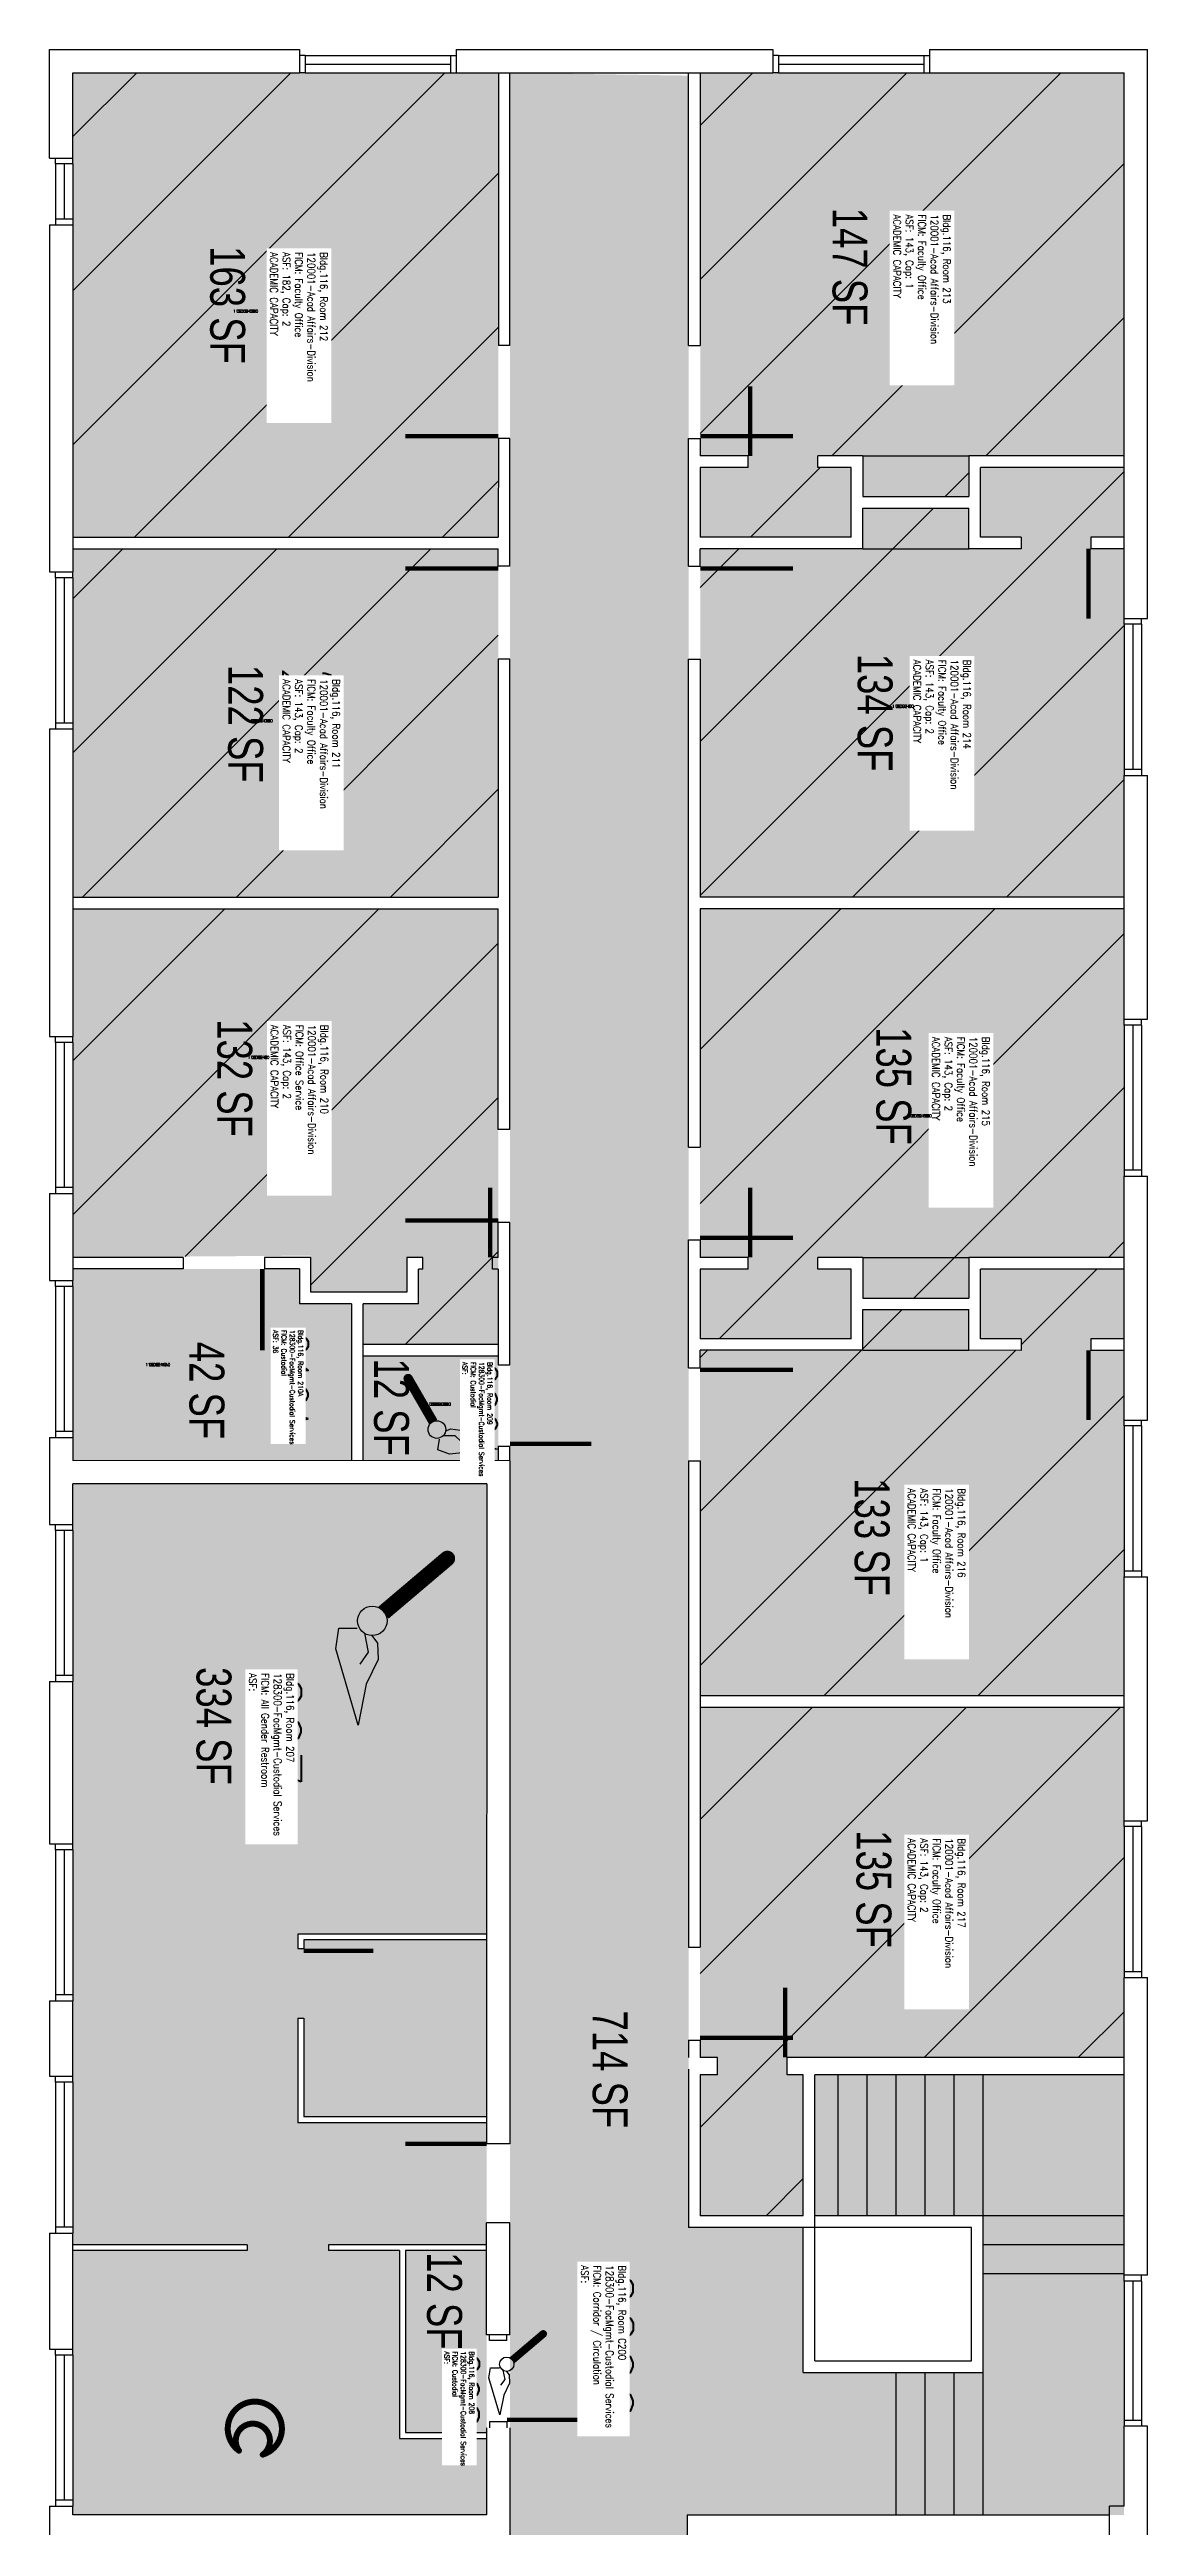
# Model space of a CAD drawing. Header units: inches. Extents: x 0 to 378, y 0 to 1417.
# Drawn here: x 0 to 378, y 564 to 1417 of the extents above; entities that cross this region are included whole.
import ezdxf
from ezdxf.enums import TextEntityAlignment as Align

# ---------------------------------------------------------------- set-up
doc = ezdxf.new("R2010")
doc.units = ezdxf.units.IN
doc.header["$LTSCALE"] = 50
doc.header["$MEASUREMENT"] = 0
doc.layers.get('0').update_dxf_attribs({"linetype": 'CONTINUOUS'})
for name, color, linetype in [('A-DOOR', 2, 'CONTINUOUS'), ('A-FLOR', 3, 'CONTINUOUS'), ('A-GLAZ', 1, 'CONTINUOUS'), ('A-GLAZ-SILL', 2, 'CONTINUOUS'), ('A-IDEN-ICON', 4, 'CONTINUOUS'), ('A-IDEN-RNUM', 7, 'CONTINUOUS'), ('A-IDEN-SNUM', 4, 'CONTINUOUS'), ('A-IDEN-VNUM', 4, 'CONTINUOUS'), ('A-WALL', 5, 'CONTINUOUS'), ('AREA-TEXT', 3, 'CONTINUOUS'), ('Rooms-Capacity', 4, 'CONTINUOUS'), ('Rooms-Category-Color', 7, 'CONTINUOUS'), ('Rooms-College-Color', 7, 'CONTINUOUS'), ('Rooms-Department-Color', 7, 'CONTINUOUS'), ('Rooms-Division-Color', 7, 'CONTINUOUS'), ('Rooms-Information', 7, 'CONTINUOUS')]:
    doc.layers.add(name, color=color, linetype=linetype)
doc.styles.add('AREA', font='arial.ttf', dxfattribs={"width": 0.75, "height": 24})
doc.styles.add('ROOMSNUMBER', font='txt.shx', dxfattribs={"height": 0.08333})
doc.styles.add('ROOMVNUMBER', font='simplex.shx', dxfattribs={"width": 0.85})

# ---------------------------------------------------------------- blocks, each defined once
blk = doc.blocks.new('Cpcust')
at = {"color": 0, "linetype": 'ByBlock'}
for p, q in [((0.0171, -0.0639), (0.02, -0.0466)), ((0.0262, -0.0408), (0.0446, -0.0406)), ((0.0297, -0.0341), (0.0376, -0.0302)), ((0.0376, -0.0302), (0.0533, -0.0324)), ((0.0446, -0.0406), (0.0543, -0.0505)), ((0.0533, -0.0324), (0.0745, -0.0479)), ((0.0358, -0.0705), (0.0171, -0.0639)), ((0.1117, -0.0625), (0.0358, -0.0705)), ((0.0745, -0.0479), (0.1117, -0.0625))]:
    blk.add_line(p, q, dxfattribs=at)
at = {"color": 0, "linetype": 'ByBlock', "const_width": 0.0075}
blk.add_lwpolyline([(-0.0332, 0.0481, 1), (-0.0268, 0.0519, 1)], format="xyb", close=True, dxfattribs=at)
at = {"color": 0, "linetype": 'ByBlock', "const_width": 0.015}
blk.add_lwpolyline([(-0.03, 0.05), (0.01, -0.0193)], dxfattribs=at)
at = {"color": 0, "linetype": 'ByBlock'}
blk.add_circle((0.0158, -0.0313), 0.0141, dxfattribs=at)
blk = doc.blocks.new('Cpbath')
at = {"color": 0, "linetype": 'ByBlock', "const_width": 0.0127}
for points in [[(0.0571, 0.0168, 0.861492), (-0.0551, 0, 1)], [(-0.0551, 0, 0.726902), (0.0487, -0.0337, 1)], [(0.0571, 0.0168, 0.729002), (-0.0084, -0.0042, 1)], [(-0.0084, -0.0042, 0.609468), (0.0487, -0.0337, 1)]]:
    blk.add_lwpolyline(points, format="xyb", dxfattribs=at)
at = {"color": 0, "linetype": 'ByBlock', "const_width": 0.00637}
for points in [[(0.0544, 0.0152, 1), (0.0599, 0.0184, 1)], [(0.0459, -0.0353, 1), (0.0515, -0.0321, 1)]]:
    blk.add_lwpolyline(points, format="xyb", close=True, dxfattribs=at)

msp = doc.modelspace()

# ---------------------------------------------------------------- hatches: boundary and pattern name
at = {"layer": 'Rooms-Capacity'}
h = msp.add_hatch(dxfattribs=at)
h.set_pattern_fill('ANSI31', color=256, scale=300, style=0)
h.paths.add_polyline_path([(154.59, 1408.91), (8.09, 1408.91), (8.08, 1249.04), (154.58, 1249.03)])
h = msp.add_hatch(dxfattribs=at)
h.set_pattern_fill('ANSI31', color=256, scale=300, style=0)
h.paths.add_polyline_path([(370.09, 1408.91), (370.09, 1277.02), (316.59, 1277.03), (316.59, 1263.03), (280.09, 1263.03), (280.09, 1277.03), (264.59, 1277.03), (264.59, 1273.03), (276.09, 1273.03), (276.08, 1249.03), (224.08, 1249.03), (224.09, 1273.03), (240.59, 1273.03), (240.59, 1277.03), (224.09, 1277.03), (224.09, 1408.91)])
h = msp.add_hatch(dxfattribs=at)
h.set_pattern_fill('ANSI31', color=256, scale=300, style=0)
h.paths.add_polyline_path([(334.58, 1245.02), (334.58, 1249.02), (320.58, 1249.03), (320.59, 1273.03), (370.09, 1273.02), (370.08, 1249.02), (358.58, 1249.02), (358.58, 1245.02), (370.08, 1245.02), (370.08, 1125.02), (224.08, 1125.03), (224.08, 1245.03), (280.08, 1245.03), (280.09, 1259.03), (316.59, 1259.03), (316.58, 1245.03)])
h = msp.add_hatch(dxfattribs=at)
h.set_pattern_fill('ANSI31', color=256, scale=300, style=0)
h.paths.add_polyline_path([(154.58, 1245.03), (8.08, 1245.04), (8.08, 1125.04), (154.58, 1125.03)])
h = msp.add_hatch(dxfattribs=at)
h.set_pattern_fill('ANSI31', color=256, scale=300, style=0)
h.paths.add_polyline_path([(8.08, 1121.04), (154.58, 1121.03), (154.57, 971.03), (108.07, 971.03), (108.07, 985.03), (127.07, 985.03), (127.07, 997.03), (128.57, 997.03), (128.57, 1001.03), (123.07, 1001.03), (123.07, 989.03), (90.07, 989.04), (90.07, 1001.64), (8.07, 1001.04)])
h = msp.add_hatch(dxfattribs=at)
h.set_pattern_fill('ANSI31', color=256, scale=300, style=0)
h.paths.add_polyline_path([(224.08, 1121.03), (370.08, 1121.02), (370.07, 1001.02), (316.57, 1001.03), (316.57, 987.03), (280.07, 987.03), (280.07, 1001.03), (264.57, 1001.03), (264.57, 997.03), (276.07, 997.03), (276.07, 973.03), (224.07, 973.03), (224.07, 997.03), (240.57, 997.03), (240.57, 1001.03), (224.07, 1001.03)])
h = msp.add_hatch(dxfattribs=at)
h.set_pattern_fill('ANSI31', color=256, scale=300, style=0)
h.paths.add_polyline_path([(224.07, 969.03), (280.07, 969.03), (280.07, 983.03), (316.57, 983.03), (316.57, 969.03), (334.57, 969.02), (334.57, 973.02), (320.57, 973.03), (320.57, 997.03), (370.07, 997.02), (370.07, 973.02), (358.57, 973.02), (358.57, 969.02), (370.07, 969.02), (370.07, 850.02), (224.07, 850.03)])
h = msp.add_hatch(dxfattribs=at)
h.set_pattern_fill('ANSI31', color=256, scale=300, style=0)
h.paths.add_polyline_path([(224.07, 846.03), (370.07, 846.02), (370.06, 725.52), (254.06, 725.53), (254.06, 719.53), (259.56, 719.53), (259.56, 671.03), (224.06, 671.03), (224.06, 719.53), (230.06, 719.53), (230.06, 725.53), (224.06, 725.53)])
at = {"layer": 'Rooms-Category-Color', "true_color": 0xfa9ba3}
for points in [[(154.59, 1408.91), (8.09, 1408.91), (8.08, 1249.04), (154.58, 1249.03)], [(370.09, 1408.91), (370.09, 1277.02), (316.59, 1277.03), (316.59, 1263.03), (280.09, 1263.03), (280.09, 1277.03), (264.59, 1277.03), (264.59, 1273.03), (276.09, 1273.03), (276.08, 1249.03), (224.08, 1249.03), (224.09, 1273.03), (240.59, 1273.03), (240.59, 1277.03), (224.09, 1277.03), (224.09, 1408.91)], [(334.58, 1245.02), (334.58, 1249.02), (320.58, 1249.03), (320.59, 1273.03), (370.09, 1273.02), (370.08, 1249.02), (358.58, 1249.02), (358.58, 1245.02), (370.08, 1245.02), (370.08, 1125.02), (224.08, 1125.03), (224.08, 1245.03), (280.08, 1245.03), (280.09, 1259.03), (316.59, 1259.03), (316.58, 1245.03)], [(154.58, 1245.03), (8.08, 1245.04), (8.08, 1125.04), (154.58, 1125.03)], [(8.08, 1121.04), (154.58, 1121.03), (154.57, 971.03), (108.07, 971.03), (108.07, 985.03), (127.07, 985.03), (127.07, 997.03), (128.57, 997.03), (128.57, 1001.03), (123.07, 1001.03), (123.07, 989.03), (90.07, 989.04), (90.07, 1001.64), (8.07, 1001.04)], [(224.08, 1121.03), (370.08, 1121.02), (370.07, 1001.02), (316.57, 1001.03), (316.57, 987.03), (280.07, 987.03), (280.07, 1001.03), (264.57, 1001.03), (264.57, 997.03), (276.07, 997.03), (276.07, 973.03), (224.07, 973.03), (224.07, 997.03), (240.57, 997.03), (240.57, 1001.03), (224.07, 1001.03)], [(224.07, 969.03), (280.07, 969.03), (280.07, 983.03), (316.57, 983.03), (316.57, 969.03), (334.57, 969.02), (334.57, 973.02), (320.57, 973.03), (320.57, 997.03), (370.07, 997.02), (370.07, 973.02), (358.57, 973.02), (358.57, 969.02), (370.07, 969.02), (370.07, 850.02), (224.07, 850.03)], [(224.07, 846.03), (370.07, 846.02), (370.06, 725.52), (254.06, 725.53), (254.06, 719.53), (259.56, 719.53), (259.56, 671.03), (224.06, 671.03), (224.06, 719.53), (230.06, 719.53), (230.06, 725.53), (224.06, 725.53)]]:
    msp.add_hatch(color=241, dxfattribs=at).paths.add_polyline_path(points)
at = {"layer": 'Rooms-Category-Color', "true_color": 0xadadad}
for points in [[(220.08, 1123.03), (220.08, 1207.03), (220.09, 1407.97), (158.59, 1408.91), (158.53, 10.03), (219.53, 10.03), (219.53, 124.03), (219.55, 568.03), (370.05, 568.02), (370.06, 719.52), (263.56, 719.53), (263.56, 671.03), (321.56, 671.03), (321.56, 661.03), (321.56, 617.03), (259.56, 617.03), (259.56, 667.03), (220.06, 667.03), (220.08, 1039.03), (220.08, 1074.39)], [(104.07, 985.04), (86.07, 985.04), (86.07, 997.04), (74.07, 997.04), (46.07, 997.04), (8.07, 997.04), (8.07, 993.04), (8.07, 991.04), (8.07, 941.04), (8.07, 939.04), (8.07, 931.04), (104.07, 931.04)], [(154.57, 967.03), (108.07, 967.03), (108.07, 931.03), (154.57, 931.03)], [(150.57, 923.03), (8.07, 923.04), (8.06, 661.04), (68.06, 661.04), (68.06, 659.04), (8.06, 659.04), (8.05, 568.04), (150.55, 568.03), (150.56, 594.37), (120.56, 594.37), (120.56, 659.03), (96.06, 659.04), (96.06, 661.04), (150.56, 661.03), (150.56, 703.03), (85.56, 703.04), (85.56, 739.04), (87.56, 739.04), (87.56, 705.04), (150.56, 705.03), (150.56, 766.03), (87.56, 766.04), (87.56, 763.04), (85.56, 763.04), (85.56, 768.04), (150.56, 768.03)], [(150.56, 659.03), (122.56, 659.03), (122.56, 596.37), (150.56, 596.37)]]:
    msp.add_hatch(color=253, dxfattribs=at).paths.add_polyline_path(points)
at = {"layer": 'Rooms-College-Color', "true_color": 0xe3c5e1}
for points in [[(154.59, 1408.91), (8.09, 1408.91), (8.08, 1249.04), (154.58, 1249.03)], [(334.58, 1245.02), (334.58, 1249.02), (320.58, 1249.03), (320.59, 1273.03), (370.09, 1273.02), (370.08, 1249.02), (358.58, 1249.02), (358.58, 1245.02), (370.08, 1245.02), (370.08, 1125.02), (224.08, 1125.03), (224.08, 1245.03), (280.08, 1245.03), (280.09, 1259.03), (316.59, 1259.03), (316.58, 1245.03)], [(154.58, 1245.03), (8.08, 1245.04), (8.08, 1125.04), (154.58, 1125.03)], [(8.08, 1121.04), (154.58, 1121.03), (154.57, 971.03), (108.07, 971.03), (108.07, 985.03), (127.07, 985.03), (127.07, 997.03), (128.57, 997.03), (128.57, 1001.03), (123.07, 1001.03), (123.07, 989.03), (90.07, 989.04), (90.07, 1001.64), (8.07, 1001.04)], [(224.08, 1121.03), (370.08, 1121.02), (370.07, 1001.02), (316.57, 1001.03), (316.57, 987.03), (280.07, 987.03), (280.07, 1001.03), (264.57, 1001.03), (264.57, 997.03), (276.07, 997.03), (276.07, 973.03), (224.07, 973.03), (224.07, 997.03), (240.57, 997.03), (240.57, 1001.03), (224.07, 1001.03)], [(224.07, 969.03), (280.07, 969.03), (280.07, 983.03), (316.57, 983.03), (316.57, 969.03), (334.57, 969.02), (334.57, 973.02), (320.57, 973.03), (320.57, 997.03), (370.07, 997.02), (370.07, 973.02), (358.57, 973.02), (358.57, 969.02), (370.07, 969.02), (370.07, 850.02), (224.07, 850.03)]]:
    msp.add_hatch(color=254, dxfattribs=at).paths.add_polyline_path(points)
at = {"layer": 'Rooms-College-Color', "true_color": 0xadadad}
for points in [[(220.08, 1123.03), (220.08, 1207.03), (220.09, 1407.97), (158.59, 1408.91), (158.53, 10.03), (219.53, 10.03), (219.53, 124.03), (219.55, 568.03), (370.05, 568.02), (370.06, 719.52), (263.56, 719.53), (263.56, 671.03), (321.56, 671.03), (321.56, 661.03), (321.56, 617.03), (259.56, 617.03), (259.56, 667.03), (220.06, 667.03), (220.08, 1039.03), (220.08, 1074.39)], [(154.57, 967.03), (108.07, 967.03), (108.07, 931.03), (154.57, 931.03)], [(150.57, 923.03), (8.07, 923.04), (8.06, 661.04), (68.06, 661.04), (68.06, 659.04), (8.06, 659.04), (8.05, 568.04), (150.55, 568.03), (150.56, 594.37), (120.56, 594.37), (120.56, 659.03), (96.06, 659.04), (96.06, 661.04), (150.56, 661.03), (150.56, 703.03), (85.56, 703.04), (85.56, 739.04), (87.56, 739.04), (87.56, 705.04), (150.56, 705.03), (150.56, 766.03), (87.56, 766.04), (87.56, 763.04), (85.56, 763.04), (85.56, 768.04), (150.56, 768.03)], [(150.56, 659.03), (122.56, 659.03), (122.56, 596.37), (150.56, 596.37)]]:
    msp.add_hatch(color=253, dxfattribs=at).paths.add_polyline_path(points)
at = {"layer": 'Rooms-College-Color', "true_color": 0xffe090}
msp.add_hatch(color=41, dxfattribs=at).paths.add_polyline_path([(370.09, 1408.91), (370.09, 1277.02), (316.59, 1277.03), (316.59, 1263.03), (280.09, 1263.03), (280.09, 1277.03), (264.59, 1277.03), (264.59, 1273.03), (276.09, 1273.03), (276.08, 1249.03), (224.08, 1249.03), (224.09, 1273.03), (240.59, 1273.03), (240.59, 1277.03), (224.09, 1277.03), (224.09, 1408.91)])
at = {"layer": 'Rooms-College-Color', "true_color": 0x80bc67}
msp.add_hatch(color=83, dxfattribs=at).paths.add_polyline_path([(104.07, 985.04), (86.07, 985.04), (86.07, 997.04), (74.07, 997.04), (46.07, 997.04), (8.07, 997.04), (8.07, 993.04), (8.07, 991.04), (8.07, 941.04), (8.07, 939.04), (8.07, 931.04), (104.07, 931.04)])
at = {"layer": 'Rooms-College-Color', "true_color": 0xe3f498}
msp.add_hatch(color=61, dxfattribs=at).paths.add_polyline_path([(224.07, 846.03), (370.07, 846.02), (370.06, 725.52), (254.06, 725.53), (254.06, 719.53), (259.56, 719.53), (259.56, 671.03), (224.06, 671.03), (224.06, 719.53), (230.06, 719.53), (230.06, 725.53), (224.06, 725.53)])
at = {"layer": 'Rooms-Department-Color', "true_color": 0x62f98f}
for points in [[(154.59, 1408.91), (8.09, 1408.91), (8.08, 1249.04), (154.58, 1249.03)], [(370.09, 1408.91), (370.09, 1277.02), (316.59, 1277.03), (316.59, 1263.03), (280.09, 1263.03), (280.09, 1277.03), (264.59, 1277.03), (264.59, 1273.03), (276.09, 1273.03), (276.08, 1249.03), (224.08, 1249.03), (224.09, 1273.03), (240.59, 1273.03), (240.59, 1277.03), (224.09, 1277.03), (224.09, 1408.91)], [(334.58, 1245.02), (334.58, 1249.02), (320.58, 1249.03), (320.59, 1273.03), (370.09, 1273.02), (370.08, 1249.02), (358.58, 1249.02), (358.58, 1245.02), (370.08, 1245.02), (370.08, 1125.02), (224.08, 1125.03), (224.08, 1245.03), (280.08, 1245.03), (280.09, 1259.03), (316.59, 1259.03), (316.58, 1245.03)], [(154.58, 1245.03), (8.08, 1245.04), (8.08, 1125.04), (154.58, 1125.03)], [(8.08, 1121.04), (154.58, 1121.03), (154.57, 971.03), (108.07, 971.03), (108.07, 985.03), (127.07, 985.03), (127.07, 997.03), (128.57, 997.03), (128.57, 1001.03), (123.07, 1001.03), (123.07, 989.03), (90.07, 989.04), (90.07, 1001.64), (8.07, 1001.04)], [(224.08, 1121.03), (370.08, 1121.02), (370.07, 1001.02), (316.57, 1001.03), (316.57, 987.03), (280.07, 987.03), (280.07, 1001.03), (264.57, 1001.03), (264.57, 997.03), (276.07, 997.03), (276.07, 973.03), (224.07, 973.03), (224.07, 997.03), (240.57, 997.03), (240.57, 1001.03), (224.07, 1001.03)], [(224.07, 969.03), (280.07, 969.03), (280.07, 983.03), (316.57, 983.03), (316.57, 969.03), (334.57, 969.02), (334.57, 973.02), (320.57, 973.03), (320.57, 997.03), (370.07, 997.02), (370.07, 973.02), (358.57, 973.02), (358.57, 969.02), (370.07, 969.02), (370.07, 850.02), (224.07, 850.03)], [(224.07, 846.03), (370.07, 846.02), (370.06, 725.52), (254.06, 725.53), (254.06, 719.53), (259.56, 719.53), (259.56, 671.03), (224.06, 671.03), (224.06, 719.53), (230.06, 719.53), (230.06, 725.53), (224.06, 725.53)]]:
    msp.add_hatch(color=91, dxfattribs=at).paths.add_polyline_path(points)
at = {"layer": 'Rooms-Department-Color', "true_color": 0xacacac}
for points in [[(220.08, 1123.03), (220.08, 1207.03), (220.09, 1407.97), (158.59, 1408.91), (158.53, 10.03), (219.53, 10.03), (219.53, 124.03), (219.55, 568.03), (370.05, 568.02), (370.06, 719.52), (263.56, 719.53), (263.56, 671.03), (321.56, 671.03), (321.56, 661.03), (321.56, 617.03), (259.56, 617.03), (259.56, 667.03), (220.06, 667.03), (220.08, 1039.03), (220.08, 1074.39)], [(104.07, 985.04), (86.07, 985.04), (86.07, 997.04), (74.07, 997.04), (46.07, 997.04), (8.07, 997.04), (8.07, 993.04), (8.07, 991.04), (8.07, 941.04), (8.07, 939.04), (8.07, 931.04), (104.07, 931.04)], [(154.57, 967.03), (108.07, 967.03), (108.07, 931.03), (154.57, 931.03)], [(150.57, 923.03), (8.07, 923.04), (8.06, 661.04), (68.06, 661.04), (68.06, 659.04), (8.06, 659.04), (8.05, 568.04), (150.55, 568.03), (150.56, 594.37), (120.56, 594.37), (120.56, 659.03), (96.06, 659.04), (96.06, 661.04), (150.56, 661.03), (150.56, 703.03), (85.56, 703.04), (85.56, 739.04), (87.56, 739.04), (87.56, 705.04), (150.56, 705.03), (150.56, 766.03), (87.56, 766.04), (87.56, 763.04), (85.56, 763.04), (85.56, 768.04), (150.56, 768.03)], [(150.56, 659.03), (122.56, 659.03), (122.56, 596.37), (150.56, 596.37)]]:
    msp.add_hatch(color=253, dxfattribs=at).paths.add_polyline_path(points)
at = {"layer": 'Rooms-Division-Color', "true_color": 0x62f98f}
for points in [[(154.59, 1408.91), (8.09, 1408.91), (8.08, 1249.04), (154.58, 1249.03)], [(370.09, 1408.91), (370.09, 1277.02), (316.59, 1277.03), (316.59, 1263.03), (280.09, 1263.03), (280.09, 1277.03), (264.59, 1277.03), (264.59, 1273.03), (276.09, 1273.03), (276.08, 1249.03), (224.08, 1249.03), (224.09, 1273.03), (240.59, 1273.03), (240.59, 1277.03), (224.09, 1277.03), (224.09, 1408.91)], [(334.58, 1245.02), (334.58, 1249.02), (320.58, 1249.03), (320.59, 1273.03), (370.09, 1273.02), (370.08, 1249.02), (358.58, 1249.02), (358.58, 1245.02), (370.08, 1245.02), (370.08, 1125.02), (224.08, 1125.03), (224.08, 1245.03), (280.08, 1245.03), (280.09, 1259.03), (316.59, 1259.03), (316.58, 1245.03)], [(154.58, 1245.03), (8.08, 1245.04), (8.08, 1125.04), (154.58, 1125.03)], [(8.08, 1121.04), (154.58, 1121.03), (154.57, 971.03), (108.07, 971.03), (108.07, 985.03), (127.07, 985.03), (127.07, 997.03), (128.57, 997.03), (128.57, 1001.03), (123.07, 1001.03), (123.07, 989.03), (90.07, 989.04), (90.07, 1001.64), (8.07, 1001.04)], [(224.08, 1121.03), (370.08, 1121.02), (370.07, 1001.02), (316.57, 1001.03), (316.57, 987.03), (280.07, 987.03), (280.07, 1001.03), (264.57, 1001.03), (264.57, 997.03), (276.07, 997.03), (276.07, 973.03), (224.07, 973.03), (224.07, 997.03), (240.57, 997.03), (240.57, 1001.03), (224.07, 1001.03)], [(224.07, 969.03), (280.07, 969.03), (280.07, 983.03), (316.57, 983.03), (316.57, 969.03), (334.57, 969.02), (334.57, 973.02), (320.57, 973.03), (320.57, 997.03), (370.07, 997.02), (370.07, 973.02), (358.57, 973.02), (358.57, 969.02), (370.07, 969.02), (370.07, 850.02), (224.07, 850.03)], [(224.07, 846.03), (370.07, 846.02), (370.06, 725.52), (254.06, 725.53), (254.06, 719.53), (259.56, 719.53), (259.56, 671.03), (224.06, 671.03), (224.06, 719.53), (230.06, 719.53), (230.06, 725.53), (224.06, 725.53)]]:
    msp.add_hatch(color=91, dxfattribs=at).paths.add_polyline_path(points)
at = {"layer": 'Rooms-Division-Color', "true_color": 0xadadad}
for points in [[(220.08, 1123.03), (220.08, 1207.03), (220.09, 1407.97), (158.59, 1408.91), (158.53, 10.03), (219.53, 10.03), (219.53, 124.03), (219.55, 568.03), (370.05, 568.02), (370.06, 719.52), (263.56, 719.53), (263.56, 671.03), (321.56, 671.03), (321.56, 661.03), (321.56, 617.03), (259.56, 617.03), (259.56, 667.03), (220.06, 667.03), (220.08, 1039.03), (220.08, 1074.39)], [(104.07, 985.04), (86.07, 985.04), (86.07, 997.04), (74.07, 997.04), (46.07, 997.04), (8.07, 997.04), (8.07, 993.04), (8.07, 991.04), (8.07, 941.04), (8.07, 939.04), (8.07, 931.04), (104.07, 931.04)], [(154.57, 967.03), (108.07, 967.03), (108.07, 931.03), (154.57, 931.03)], [(150.57, 923.03), (8.07, 923.04), (8.06, 661.04), (68.06, 661.04), (68.06, 659.04), (8.06, 659.04), (8.05, 568.04), (150.55, 568.03), (150.56, 594.37), (120.56, 594.37), (120.56, 659.03), (96.06, 659.04), (96.06, 661.04), (150.56, 661.03), (150.56, 703.03), (85.56, 703.04), (85.56, 739.04), (87.56, 739.04), (87.56, 705.04), (150.56, 705.03), (150.56, 766.03), (87.56, 766.04), (87.56, 763.04), (85.56, 763.04), (85.56, 768.04), (150.56, 768.03)], [(150.56, 659.03), (122.56, 659.03), (122.56, 596.37), (150.56, 596.37)]]:
    msp.add_hatch(color=253, dxfattribs=at).paths.add_polyline_path(points)

# ---------------------------------------------------------------- linework, layer by layer
at = {"layer": 'A-DOOR'}
for points in [[(154.59, 1283.78, 1.5, 1.5, 0), (122.59, 1283.78, 0, 0, 0), (122.59, 1283.03, 0, 0, -0.414214), (154.59, 1315.03, 0, 0, -0.414214)], [(224.09, 1283.78, 1.5, 1.5, 0), (256.09, 1283.78, 0, 0, 0), (256.09, 1283.03, 0, 0, 0.414214), (224.09, 1315.03, 0, 0, 0.414214)], [(241.34, 1277.03, 1.5, 1.5, 0), (241.34, 1301.03, 0, 0, 0), (240.59, 1301.03, 0, 0, -0.414214), (264.59, 1277.03, 0, 0, -0.414214)], [(357.83, 1245.02, 1.5, 1.5, 0), (357.83, 1221.02, 0, 0, 0), (358.58, 1221.02, 0, 0, -0.414214), (334.58, 1245.02, 0, 0, -0.414214)], [(154.58, 1238.28, 1.5, 1.5, 0), (122.58, 1238.28, 0, 0, 0), (122.58, 1239.03, 0, 0, 0.414214), (154.58, 1207.03, 0, 0, 0.414214)], [(224.08, 1238.28, 1.5, 1.5, 0), (256.08, 1238.28, 0, 0, 0), (256.08, 1239.03, 0, 0, -0.414214), (224.08, 1207.03, 0, 0, -0.414214)], [(154.57, 1013.78, 1.5, 1.5, 0), (122.57, 1013.78, 0, 0, 0), (122.57, 1013.03, 0, 0, -0.414214), (154.58, 1045.03, 0, 0, -0.414214)], [(224.07, 1007.78, 1.5, 1.5, 0), (256.07, 1007.78, 0, 0, 0), (256.07, 1007.03, 0, 0, 0.414214), (224.08, 1039.03, 0, 0, 0.414214)], [(151.82, 1001.04, 1.5, 1.5, 0), (151.82, 1025.04, 0, 0, 0), (152.57, 1025.04, 0, 0, 0.414214), (128.57, 1001.03, 0, 0, 0.414214)], [(241.32, 1001.03, 1.5, 1.5, 0), (241.32, 1025.03, 0, 0, 0), (240.57, 1025.03, 0, 0, -0.414214), (264.57, 1001.03, 0, 0, -0.414214)], [(73.32, 997.04, 1.5, 1.5, 0), (73.32, 969.04, 0, 0, 0), (74.07, 969.04, 0, 0, -0.414214), (46.07, 997.04, 0, 0, -0.414214)], [(158.57, 936.78, 1.5, 1.5, 0), (186.57, 936.78, 0, 0, 0), (186.57, 936.03, 0, 0, 0.414214), (158.57, 964.03, 0, 0, 0.414214)], [(357.82, 969.02, 1.5, 1.5, 0), (357.82, 945.02, 0, 0, 0), (358.57, 945.02, 0, 0, -0.414214), (334.57, 969.02, 0, 0, -0.414214)], [(224.07, 962.28, 1.5, 1.5, 0), (256.07, 962.28, 0, 0, 0), (256.07, 963.03, 0, 0, -0.414214), (224.07, 931.03, 0, 0, -0.414214)], [(87.56, 762.29, 1.5, 1.5, 0), (111.56, 762.28, 0, 0, 0), (111.56, 763.03, 0, 0, -0.414214), (87.56, 739.04, 0, 0, -0.414214)], [(224.06, 732.28, 1.5, 1.5, 0), (256.06, 732.28, 0, 0, 0), (256.06, 731.53, 0, 0, 0.414214), (224.06, 763.53, 0, 0, 0.414214)], [(253.31, 725.53, 1.5, 1.5, 0), (253.31, 749.53, 0, 0, 0), (254.06, 749.53, 0, 0, 0.414214), (230.06, 725.53, 0, 0, 0.414214)], [(150.56, 695.79, 1.5, 1.5, 0), (122.56, 695.79, 0, 0, 0), (122.56, 696.54, 0, 0, 0.414214), (150.56, 668.54, 0, 0, 0.414214)], [(157.56, 600.78, 1.5, 1.5, 0), (185.56, 600.78, 0, 0, 0), (185.56, 600.03, 0, 0, 0.414214), (157.56, 628.03, 0, 0, 0.414214)]]:
    msp.add_lwpolyline(points, format="xyseb", dxfattribs=at)
at = {"layer": 'A-FLOR'}
for p, q in [((280.09, 1277.03), (316.59, 1277.03)), ((280.08, 1245.03), (316.58, 1245.03)), ((280.07, 1001.03), (316.57, 1001.03)), ((280.07, 969.03), (316.57, 969.03)), ((271.56, 671.03), (271.56, 719.53)), ((281.56, 671.03), (281.56, 719.53)), ((291.56, 671.03), (291.56, 719.53)), ((301.56, 671.03), (301.56, 719.53)), ((311.56, 671.03), (311.56, 719.53)), ((321.56, 671.03), (321.56, 719.53)), ((370.06, 671.02), (321.56, 671.03)), ((370.06, 661.02), (321.56, 661.03)), ((370.06, 651.02), (321.56, 651.03)), ((291.55, 568.03), (291.56, 617.03)), ((301.55, 568.03), (301.56, 617.03)), ((311.55, 568.03), (311.56, 617.03)), ((321.55, 568.03), (321.56, 617.03))]:
    msp.add_line(p, q, dxfattribs=at)
at = {"layer": 'A-GLAZ'}
for p, q in [((88.1, 1411.91), (138.1, 1411.9)), ((251.09, 1411.95), (301.09, 1411.95)), ((5.09, 1377.54), (5.09, 1358.54)), ((5.08, 1235.04), (5.08, 1185.04)), ((373.08, 1219.02), (373.08, 1169.02)), ((5.08, 1075.04), (5.07, 1025.04)), ((373.08, 1081.02), (373.08, 1031.02)), ((5.07, 991.04), (5.07, 941.04)), ((373.07, 943.02), (373.07, 893.02)), ((5.07, 907.04), (5.07, 857.04)), ((373.06, 805.02), (373.06, 755.02)), ((5.06, 797.04), (5.06, 747.04)), ((5.06, 717.04), (5.06, 667.04)), ((373.06, 648.52), (373.06, 600.52)), ((5.06, 623.04), (5.05, 573.04))]:
    msp.add_line(p, q, dxfattribs=at)
at = {"layer": 'A-GLAZ-SILL'}
for p, q in [((88.1, 1414.91), (86.1, 1414.91)), ((88.1, 1408.91), (86.1, 1408.91)), ((88.1, 1414.91), (88.1, 1408.91)), ((88.1, 1414.91), (138.1, 1414.9)), ((88.1, 1408.91), (138.1, 1408.9)), ((138.1, 1414.9), (138.1, 1408.9)), ((138.1, 1414.9), (140.1, 1414.9)), ((138.1, 1408.9), (140.1, 1408.9)), ((251.09, 1414.95), (249.09, 1414.95)), ((251.09, 1408.95), (249.09, 1408.95)), ((251.09, 1414.95), (251.09, 1408.95)), ((251.09, 1414.95), (301.09, 1414.95)), ((251.09, 1408.95), (301.09, 1408.95)), ((301.09, 1414.95), (301.09, 1408.95)), ((301.09, 1414.95), (303.09, 1414.95)), ((301.09, 1408.95), (303.09, 1408.95)), ((2.09, 1377.54), (2.09, 1379.54)), ((8.09, 1377.54), (2.09, 1377.54)), ((2.09, 1377.54), (2.09, 1358.54)), ((8.09, 1377.54), (8.09, 1379.54)), ((8.09, 1377.54), (8.09, 1358.54)), ((2.09, 1358.54), (2.09, 1356.54)), ((8.09, 1358.54), (2.09, 1358.54)), ((8.09, 1358.54), (8.09, 1356.54)), ((2.08, 1235.04), (2.08, 1237.04)), ((8.08, 1235.04), (8.08, 1237.04)), ((8.08, 1235.04), (2.08, 1235.04)), ((2.08, 1235.04), (2.08, 1185.04)), ((8.08, 1235.04), (8.08, 1185.04)), ((370.08, 1219.02), (370.08, 1221.02)), ((376.08, 1219.02), (376.08, 1221.02)), ((376.08, 1219.02), (370.08, 1219.02)), ((370.08, 1219.02), (370.08, 1169.02)), ((376.08, 1219.02), (376.08, 1169.02)), ((8.08, 1185.04), (2.08, 1185.04)), ((2.08, 1185.04), (2.08, 1183.04)), ((8.08, 1185.04), (8.08, 1183.04)), ((376.08, 1169.02), (370.08, 1169.02)), ((370.08, 1169.02), (370.08, 1167.02)), ((376.08, 1169.02), (376.08, 1167.02)), ((2.08, 1075.04), (2.07, 1025.04)), ((2.08, 1075.04), (2.08, 1077.04)), ((8.08, 1075.04), (2.08, 1075.04)), ((8.08, 1075.04), (8.07, 1025.04)), ((8.08, 1075.04), (8.08, 1077.04)), ((370.08, 1081.02), (370.08, 1083.02)), ((376.08, 1081.02), (370.08, 1081.02)), ((370.08, 1081.02), (370.07, 1031.02)), ((376.08, 1081.02), (376.08, 1083.02)), ((376.08, 1081.02), (376.07, 1031.02)), ((8.07, 1025.04), (2.07, 1025.04)), ((2.07, 1025.04), (2.07, 1023.04)), ((8.07, 1025.04), (8.07, 1023.04)), ((370.07, 1031.02), (370.07, 1029.02)), ((376.07, 1031.02), (370.07, 1031.02)), ((376.07, 1031.02), (376.07, 1029.02)), ((2.07, 991.04), (2.07, 993.04)), ((8.07, 991.04), (2.07, 991.04)), ((2.07, 991.04), (2.07, 941.04)), ((8.07, 991.04), (8.07, 993.04)), ((8.07, 991.04), (8.07, 941.04)), ((8.07, 941.04), (2.07, 941.04)), ((2.07, 941.04), (2.07, 939.04)), ((8.07, 941.04), (8.07, 939.04)), ((370.07, 943.02), (370.07, 945.02)), ((376.07, 943.02), (370.07, 943.02)), ((370.07, 943.02), (370.07, 893.02)), ((376.07, 943.02), (376.07, 945.02)), ((376.07, 943.02), (376.07, 893.02)), ((2.07, 907.04), (2.07, 909.04)), ((8.07, 907.04), (2.07, 907.04)), ((2.07, 907.04), (2.07, 857.04)), ((8.07, 907.04), (8.07, 909.04)), ((8.07, 907.04), (8.07, 857.04)), ((370.07, 893.02), (370.07, 891.02)), ((376.07, 893.02), (370.07, 893.02)), ((376.07, 893.02), (376.07, 891.02)), ((8.07, 857.04), (2.07, 857.04)), ((2.07, 857.04), (2.07, 855.04)), ((8.07, 857.04), (8.07, 855.04)), ((370.06, 805.02), (370.06, 807.02)), ((376.06, 805.02), (370.06, 805.02)), ((370.06, 805.02), (370.06, 755.02)), ((376.06, 805.02), (376.06, 807.02)), ((376.06, 805.02), (376.06, 755.02)), ((2.06, 797.04), (2.06, 799.04)), ((8.06, 797.04), (2.06, 797.04)), ((2.06, 797.04), (2.06, 747.04)), ((8.06, 797.04), (8.06, 799.04)), ((8.06, 797.04), (8.06, 747.04)), ((376.06, 755.02), (370.06, 755.02)), ((370.06, 755.02), (370.06, 753.02)), ((376.06, 755.02), (376.06, 753.02)), ((8.06, 747.04), (2.06, 747.04)), ((2.06, 747.04), (2.06, 745.04)), ((8.06, 747.04), (8.06, 745.04)), ((2.06, 717.04), (2.06, 719.04)), ((8.06, 717.04), (2.06, 717.04)), ((2.06, 717.04), (2.06, 667.04)), ((8.06, 717.04), (8.06, 719.04)), ((8.06, 717.04), (8.06, 667.04)), ((8.06, 667.04), (2.06, 667.04)), ((2.06, 667.04), (2.06, 665.04)), ((8.06, 667.04), (8.06, 665.04)), ((370.06, 648.52), (370.06, 650.52)), ((376.06, 648.52), (370.06, 648.52)), ((370.06, 648.52), (370.06, 600.52)), ((376.06, 648.52), (376.06, 650.52)), ((376.06, 648.52), (376.06, 600.52)), ((2.06, 623.04), (2.05, 573.04)), ((2.06, 623.04), (2.06, 625.04)), ((8.06, 623.04), (2.06, 623.04)), ((8.06, 623.04), (8.05, 573.04)), ((8.06, 623.04), (8.06, 625.04)), ((376.06, 600.52), (370.06, 600.52)), ((370.06, 600.52), (370.06, 598.52)), ((376.06, 600.52), (376.06, 598.52)), ((8.05, 573.04), (2.05, 573.04)), ((2.05, 573.04), (2.05, 571.04)), ((8.05, 573.04), (8.05, 571.04))]:
    msp.add_line(p, q, dxfattribs=at)
at = {"layer": 'A-WALL'}
for p, q in [((0.09, 1416.95), (86.1, 1416.95)), ((0.09, 1379.54), (0.09, 1416.95)), ((86.1, 1416.95), (86.1, 1408.91)), ((140.1, 1416.95), (140.1, 1408.9)), ((140.1, 1416.95), (249.09, 1416.95)), ((249.09, 1416.95), (249.09, 1408.95)), ((303.09, 1416.95), (303.09, 1408.95)), ((303.09, 1416.95), (378.09, 1416.95)), ((378.08, 1221.02), (378.09, 1416.95)), ((8.09, 1408.91), (86.1, 1408.91)), ((8.09, 1379.54), (8.09, 1408.91)), ((140.1, 1408.91), (249.09, 1408.91)), ((154.59, 1408.91), (154.59, 1315.03)), ((158.59, 1315.03), (158.59, 1408.91)), ((220.09, 1315.03), (220.09, 1408.91)), ((224.09, 1408.91), (224.09, 1315.03)), ((303.09, 1408.91), (370.09, 1408.91)), ((370.08, 1221.02), (370.09, 1408.91)), ((0.09, 1379.54), (8.09, 1379.54)), ((0.09, 1356.54), (0.08, 1237.04)), ((0.09, 1356.54), (8.09, 1356.54)), ((8.09, 1356.54), (8.08, 1237.04)), ((158.59, 1315.03), (154.59, 1315.03)), ((220.09, 1315.03), (224.09, 1315.03)), ((154.59, 1283.03), (154.58, 1249.03)), ((158.59, 1283.03), (154.59, 1283.03)), ((158.58, 1239.03), (158.59, 1283.03)), ((220.08, 1239.03), (220.09, 1283.03)), ((220.09, 1283.03), (224.09, 1283.03)), ((224.09, 1283.03), (224.09, 1277.03)), ((224.09, 1273.03), (224.08, 1249.03)), ((240.59, 1277.03), (224.09, 1277.03)), ((240.59, 1273.03), (224.09, 1273.03)), ((240.59, 1273.03), (240.59, 1277.03)), ((280.09, 1277.03), (264.59, 1277.03)), ((264.59, 1273.03), (264.59, 1277.03)), ((276.09, 1273.03), (264.59, 1273.03)), ((276.08, 1249.03), (276.09, 1273.03)), ((280.09, 1277.03), (280.09, 1263.03)), ((316.59, 1277.03), (316.59, 1263.03)), ((370.09, 1277.02), (316.59, 1277.03)), ((320.58, 1249.03), (320.59, 1273.03)), ((370.09, 1273.02), (320.59, 1273.03)), ((280.09, 1263.03), (316.59, 1263.03)), ((280.08, 1245.03), (280.09, 1259.03)), ((280.09, 1259.03), (316.59, 1259.03)), ((316.58, 1245.03), (316.59, 1259.03)), ((8.08, 1249.04), (154.58, 1249.03)), ((276.08, 1249.03), (224.08, 1249.03)), ((334.58, 1249.02), (320.58, 1249.03)), ((334.58, 1249.02), (334.58, 1245.02)), ((370.08, 1249.02), (358.58, 1249.02)), ((358.58, 1249.02), (358.58, 1245.02)), ((0.08, 1237.04), (8.08, 1237.04)), ((8.08, 1245.04), (154.58, 1245.03)), ((154.58, 1239.03), (154.58, 1245.03)), ((158.58, 1239.03), (154.58, 1239.03)), ((220.08, 1239.03), (224.08, 1239.03)), ((224.08, 1239.03), (224.08, 1245.03)), ((280.08, 1245.03), (224.08, 1245.03)), ((334.58, 1245.02), (316.58, 1245.03)), ((370.08, 1245.02), (358.58, 1245.02)), ((370.08, 1221.02), (378.08, 1221.02)), ((158.58, 1207.03), (154.58, 1207.03)), ((154.58, 1207.03), (154.58, 1125.03)), ((158.58, 1045.03), (158.58, 1207.03)), ((220.08, 1207.03), (224.08, 1207.03)), ((220.08, 1039.03), (220.08, 1207.03)), ((224.08, 1207.03), (224.08, 1125.03)), ((0.08, 1183.04), (8.08, 1183.04)), ((0.08, 1183.04), (0.08, 1077.04)), ((8.08, 1183.04), (8.08, 1077.04)), ((370.08, 1167.02), (378.08, 1167.02)), ((370.08, 1083.02), (370.08, 1167.02)), ((378.08, 1083.02), (378.08, 1167.02)), ((8.08, 1125.04), (154.58, 1125.03)), ((8.08, 1121.04), (154.58, 1121.03)), ((154.58, 1045.03), (154.58, 1121.03)), ((370.08, 1125.02), (224.08, 1125.03)), ((370.08, 1121.02), (224.08, 1121.03)), ((224.08, 1121.03), (224.08, 1039.03)), ((0.08, 1077.04), (8.08, 1077.04)), ((370.08, 1083.02), (378.08, 1083.02)), ((158.58, 1045.03), (154.58, 1045.03)), ((220.08, 1039.03), (224.08, 1039.03)), ((370.07, 1029.02), (378.07, 1029.02)), ((370.07, 945.02), (370.07, 1029.02)), ((378.07, 945.02), (378.07, 1029.02)), ((0.07, 1023.04), (8.07, 1023.04)), ((0.07, 1023.04), (0.07, 993.04)), ((8.07, 1023.04), (8.07, 993.04)), ((154.57, 1001.03), (154.57, 1013.03)), ((158.57, 1013.03), (154.57, 1013.03)), ((158.57, 964.03), (158.57, 1013.03)), ((220.07, 1007.03), (224.07, 1007.03)), ((220.07, 963.03), (220.07, 1007.03)), ((224.07, 1007.03), (224.07, 1001.03)), ((46.07, 1001.04), (8.07, 1001.04)), ((46.07, 1001.04), (46.07, 997.04)), ((90.07, 1001.04), (74.07, 1001.04)), ((74.07, 1001.04), (74.07, 997.04)), ((90.07, 989.04), (90.07, 1001.04)), ((123.07, 1001.03), (123.07, 989.03)), ((128.57, 1001.03), (123.07, 1001.03)), ((128.57, 997.03), (128.57, 1001.03)), ((154.57, 1001.03), (152.57, 1001.03)), ((152.57, 997.03), (152.57, 1001.03)), ((240.57, 1001.03), (224.07, 1001.03)), ((240.57, 997.03), (240.57, 1001.03)), ((280.07, 1001.03), (264.57, 1001.03)), ((264.57, 997.03), (264.57, 1001.03)), ((280.07, 1001.03), (280.07, 987.03)), ((316.57, 1001.03), (316.57, 987.03)), ((370.07, 1001.02), (316.57, 1001.03)), ((0.07, 993.04), (8.07, 993.04)), ((46.07, 997.04), (8.07, 997.04)), ((86.07, 997.04), (74.07, 997.04)), ((86.07, 997.04), (86.07, 985.04)), ((127.07, 985.03), (127.07, 997.03)), ((128.57, 997.03), (127.07, 997.03)), ((154.57, 997.03), (152.57, 997.03)), ((154.57, 997.03), (154.57, 964.03)), ((240.57, 997.03), (224.07, 997.03)), ((224.07, 997.03), (224.07, 973.03)), ((276.07, 997.03), (264.57, 997.03)), ((276.07, 973.03), (276.07, 997.03)), ((370.07, 997.02), (320.57, 997.03)), ((320.57, 973.03), (320.57, 997.03)), ((104.07, 985.04), (86.07, 985.04)), ((123.07, 989.03), (90.07, 989.04)), ((104.07, 985.04), (104.07, 931.04)), ((108.07, 931.03), (108.07, 985.03)), ((127.07, 985.03), (108.07, 985.03)), ((280.07, 987.03), (316.57, 987.03)), ((280.07, 969.03), (280.07, 983.03)), ((280.07, 983.03), (316.57, 983.03)), ((316.57, 969.03), (316.57, 983.03)), ((276.07, 973.03), (224.07, 973.03)), ((334.57, 973.02), (320.57, 973.03)), ((334.57, 973.02), (334.57, 969.02)), ((370.07, 973.02), (358.57, 973.02)), ((358.57, 973.02), (358.57, 969.02)), ((154.57, 971.03), (108.07, 971.03)), ((154.57, 967.03), (108.07, 967.03)), ((154.57, 964.03), (158.57, 964.03)), ((224.07, 963.03), (224.07, 969.03)), ((280.07, 969.03), (224.07, 969.03)), ((334.57, 969.02), (316.57, 969.03)), ((370.07, 969.02), (358.57, 969.02)), ((220.07, 963.03), (224.07, 963.03)), ((0.07, 939.04), (8.07, 939.04)), ((0.07, 939.04), (0.07, 909.04)), ((8.07, 939.04), (8.07, 931.04)), ((370.07, 945.02), (378.07, 945.02)), ((158.57, 931.03), (8.07, 931.04)), ((154.57, 936.03), (154.57, 931.03)), ((154.57, 936.03), (158.57, 936.03)), ((158.57, 931.03), (158.56, 695.79)), ((158.57, 931.03), (158.57, 936.03)), ((220.07, 931.03), (220.06, 763.53)), ((220.07, 931.03), (224.07, 931.03)), ((224.07, 931.03), (224.06, 763.53)), ((8.07, 909.04), (8.07, 923.04)), ((150.57, 923.03), (8.07, 923.04)), ((150.57, 923.03), (150.56, 695.79)), ((0.07, 909.04), (8.07, 909.04)), ((370.07, 891.02), (378.07, 891.02)), ((370.06, 807.02), (370.07, 891.02)), ((378.07, 807.02), (378.07, 891.02)), ((0.07, 855.04), (0.06, 799.04)), ((0.07, 855.04), (8.07, 855.04)), ((8.06, 799.04), (8.07, 855.04)), ((370.07, 850.02), (224.07, 850.03)), ((370.07, 846.02), (224.07, 846.03)), ((370.06, 807.02), (378.07, 807.02)), ((0.06, 799.04), (8.06, 799.04)), ((150.56, 768.03), (85.56, 768.04)), ((85.56, 768.04), (85.56, 763.04)), ((85.56, 763.04), (87.56, 763.04)), ((87.56, 766.04), (87.56, 763.04)), ((150.56, 766.03), (87.56, 766.04)), ((220.06, 763.53), (224.06, 763.53)), ((370.06, 753.02), (378.06, 753.02)), ((370.06, 650.52), (370.06, 753.02)), ((378.06, 650.52), (378.06, 753.02)), ((0.06, 745.04), (8.06, 745.04)), ((0.06, 745.04), (0.06, 719.04)), ((8.06, 719.04), (8.06, 745.04)), ((85.56, 739.04), (87.56, 739.04)), ((85.56, 739.04), (85.56, 703.04)), ((87.56, 739.04), (87.56, 705.04)), ((220.06, 731.53), (220.06, 725.53)), ((220.06, 731.53), (224.06, 731.53)), ((224.06, 731.53), (224.06, 725.53)), ((230.06, 725.53), (224.06, 725.53)), ((230.06, 719.53), (230.06, 725.53)), ((254.06, 719.53), (254.06, 725.53)), ((370.06, 725.52), (254.06, 725.53)), ((0.06, 719.04), (8.06, 719.04)), ((220.06, 721.53), (220.06, 667.03)), ((230.06, 719.53), (224.06, 719.53)), ((224.06, 719.53), (224.06, 671.03)), ((259.56, 719.53), (254.06, 719.53)), ((259.56, 671.03), (259.56, 719.53)), ((263.56, 667.03), (263.56, 719.53)), ((370.06, 719.52), (263.56, 719.53)), ((150.56, 703.03), (85.56, 703.04)), ((150.56, 705.03), (87.56, 705.04)), ((158.56, 695.79), (150.56, 695.79)), ((158.56, 668.54), (150.56, 668.54)), ((150.56, 630.03), (150.56, 668.54)), ((158.56, 630.03), (158.56, 668.54)), ((263.56, 667.03), (220.06, 667.03)), ((259.56, 671.03), (224.06, 671.03)), ((259.56, 617.03), (259.56, 667.03)), ((321.56, 671.03), (263.56, 671.03)), ((263.56, 621.03), (263.56, 667.03)), ((317.56, 667.03), (263.56, 667.03)), ((317.56, 621.03), (317.56, 667.03)), ((321.56, 617.03), (321.56, 671.03)), ((0.06, 665.04), (8.06, 665.04)), ((0.06, 665.04), (0.06, 625.04)), ((8.06, 625.04), (8.06, 665.04)), ((68.06, 661.04), (8.06, 661.04)), ((68.06, 659.04), (8.06, 659.04)), ((68.06, 661.04), (68.06, 659.04)), ((96.06, 661.04), (96.06, 659.04)), ((150.56, 661.03), (96.06, 661.04)), ((120.56, 659.03), (96.06, 659.04)), ((120.56, 659.03), (120.56, 594.37)), ((150.56, 659.03), (122.56, 659.03)), ((122.56, 659.03), (122.56, 596.37)), ((378.06, 650.52), (370.06, 650.52)), ((0.06, 625.04), (8.06, 625.04)), ((158.56, 630.03), (150.56, 630.03)), ((151.56, 628.03), (151.56, 630.03)), ((157.56, 628.03), (151.56, 628.03)), ((157.56, 628.03), (157.56, 630.03)), ((259.56, 617.03), (321.56, 617.03)), ((263.56, 621.03), (317.56, 621.03)), ((150.56, 598.03), (150.55, 568.03)), ((157.56, 600.03), (151.56, 600.03)), ((151.56, 600.03), (151.56, 598.03)), ((157.56, 600.03), (157.56, 598.03)), ((158.56, 598.03), (158.55, 560.03)), ((370.05, 571.02), (370.06, 598.52)), ((378.06, 598.52), (370.06, 598.52)), ((378.05, 496.02), (378.06, 598.52)), ((120.56, 594.37), (150.56, 594.37)), ((122.56, 596.37), (150.56, 596.37)), ((0.05, 571.04), (8.05, 571.04)), ((0.05, 571.04), (0.05, 506.04)), ((8.05, 568.04), (8.05, 571.04)), ((150.55, 568.03), (8.05, 568.04)), ((158.55, 568.03), (158.55, 520.03)), ((219.55, 568.03), (219.55, 520.03)), ((219.55, 568.03), (365.05, 568.02)), ((370.05, 571.02), (365.05, 571.02)), ((365.05, 557.02), (365.05, 571.02))]:
    msp.add_line(p, q, dxfattribs=at)

# ---------------------------------------------------------------- block references
at = {"layer": 'A-IDEN-ICON'}
for p, xscale, yscale, zscale, rotation in [((130.01, 948.52), 216, 216, 216, 359.9999999992589), ((121.24, 883.49), 359.9999999972087, 359.9999999972087, 359.9999999972087, 280.3048464611694), ((162.37, 623.61), 174.9288746256231, 174.9288746256231, 174.9288746256231, 280.3048464611694)]:
    msp.add_blockref('Cpcust', p, dxfattribs=dict(at, xscale=xscale, yscale=yscale, zscale=zscale, rotation=rotation))
at = {"layer": 'A-IDEN-ICON', "linetype": 'Continuous', "xscale": 162.5934871328164, "yscale": 162.5934871328164, "zscale": 162.5934871328164, "rotation": 270}
msp.add_blockref('Cpbath', (70.74, 598.06), dxfattribs=at)

# ---------------------------------------------------------------- texts
at = {"layer": 'A-IDEN-RNUM', "style": 'ROOMSNUMBER'}
for s, p in [('0213-00', (294.48, 1341.95)), ('0212-00', (67.59, 1326.84)), ('0211-00', (72.63, 1185.78)), ('0214-00', (294.48, 1190.82)), ('0210-00', (72.63, 1069.91)), ('0215-00', (299.52, 1049.76)), ('0210-A0', (37.34, 964.12)), ('0209-00', (134, 950.49)), ('0216-00', (299.52, 903.67)), ('0207-00', (72.63, 838.18)), ('0217-00', (299.52, 782.76)), ('C200-00', (195.41, 624.55))]:
    msp.add_text(s, height=1, dxfattribs=at).set_placement(p, align=Align.MIDDLE)
msp.add_text('0208-00', height=1, rotation=90, dxfattribs=at).set_placement((136.64, 618.51), align=Align.MIDDLE)
at = {"layer": 'A-IDEN-SNUM', "style": 'ROOMSNUMBER'}
for s, p in [('1160021300', (294.48, 1341.95)), ('1160021200', (67.59, 1326.84)), ('1160021100', (72.63, 1185.78)), ('1160021400', (294.48, 1190.82)), ('1160021000', (72.63, 1069.91)), ('1160021500', (299.52, 1049.76)), ('11600210A0', (37.34, 964.12)), ('1160020900', (134, 950.49)), ('1160021600', (299.52, 903.67)), ('1160020700', (72.63, 838.18)), ('1160021700', (299.52, 782.76)), ('1160C20000', (195.41, 624.55))]:
    msp.add_text(s, height=1, dxfattribs=at).set_placement(p, align=Align.MIDDLE)
msp.add_text('1160020800', height=1, rotation=90, dxfattribs=at).set_placement((136.64, 618.51), align=Align.MIDDLE)
at = {"layer": 'A-IDEN-VNUM', "style": 'ROOMVNUMBER', "width": 0.85}
for s, height, p in [('213', 18, (299.6, 1341.95)), ('212', 18, (85.05, 1328.97)), ('211', 18, (89.34, 1185.2)), ('214', 18, (306.52, 1188.27)), ('210', 18, (85.24, 1062.92)), ('215', 18, (312.99, 1058.79)), ('210A', 12, (83.07, 958.54)), ('209', 12, (148.23, 952.16)), ('216', 18, (304.64, 903.67)), ('207', 18, (77.75, 838.18)), ('217', 18, (304.64, 782.76)), ('C200', 18, (192.06, 626.63)), ('208', 12, (142, 611.24))]:
    msp.add_text(s, height=height, rotation=270, dxfattribs=at).set_placement(p, align=Align.MIDDLE)
at = {"layer": 'AREA-TEXT', "style": 'AREA', "width": 0.75}
for s, p in [('147 SF', (275.67, 1342.21)), ('163 SF', (61.38, 1328.97)), ('122 SF', (67.57, 1184.76)), ('134 SF', (284.32, 1188.62)), ('132 SF', (63.83, 1062.77)), ('135 SF', (290.75, 1060.05)), ('42 SF', (54.24, 955.21)), ('12 SF', (117.8, 949.47)), ('133 SF', (283.28, 904.72)), ('334 SF', (56.67, 839.68)), ('135 SF', (283.91, 783.52)), ('714 SF', (193.08, 721.44)), ('12 SF', (136.06, 641.71))]:
    msp.add_text(s, height=12, rotation=270, dxfattribs=at).set_placement(p, align=Align.MIDDLE_CENTER)

# ---------------------------------------------------------------- next in the draw order: texts
at = {"layer": 'Rooms-Information', "attachment_point": 7, "rotation": 270, "style": 'ROOMVNUMBER', "bg_fill": 3, "box_fill_scale": 1.5, "bg_fill_color": 256, "bg_fill_true_color": 13158600, "bg_fill_transparency": 0}
for s, insert, char_height, width in [('Bldg.116, Room 213^M^J120001-Acad Affairs-Division^M^JFICM: Faculty Office^M^JASF: 143, Cap: 1^M^JACADEMIC CAPACITY', (290.6, 1360.16), 2.57143, 57.6), ('Bldg.116, Room 212^M^J120001-Acad Affairs-Division^M^JFICM: Faculty Office^M^JASF: 182, Cap: 2^M^JACADEMIC CAPACITY', (76.05, 1347.19), 2.57143, 57.6), ('Bldg.116, Room 214^M^J120001-Acad Affairs-Division^M^JFICM: Faculty Office^M^JASF: 143, Cap: 2^M^JACADEMIC CAPACITY', (297.52, 1206.85), 2.57143, 57.6), ('Bldg.116, Room 211^M^J120001-Acad Affairs-Division^M^JFICM: Faculty Office^M^JASF: 143, Cap: 2^M^JACADEMIC CAPACITY', (80.34, 1200.13), 2.57143, 57.6), ('Bldg.116, Room 210^M^J120001-Acad Affairs-Division^M^JFICM: Office Service^M^JASF: 143, Cap: 2^M^JACADEMIC CAPACITY', (76.24, 1081.14), 2.57143, 57.6), ('Bldg.116, Room 215^M^J120001-Acad Affairs-Division^M^JFICM: Faculty Office^M^JASF: 143, Cap: 2^M^JACADEMIC CAPACITY', (303.99, 1077), 2.57143, 57.6), ('Bldg.116, Room 210A^M^J128300-FacMgmt-Custodial Services^M^JFICM: Custodial^M^JASF: 36', (77.07, 976.02), 1.7143, 38.4), ('Bldg.116, Room 209^M^J128300-FacMgmt-Custodial Services^M^JFICM: Custodial^M^JASF: ', (142.23, 965.03), 1.7143, 38.4), ('Bldg.116, Room 216^M^J120001-Acad Affairs-Division^M^JFICM: Faculty Office^M^JASF: 143, Cap: 1^M^JACADEMIC CAPACITY', (295.64, 921.52), 2.57143, 57.6), ('Bldg.116, Room 207^M^J128300-FacMgmt-Custodial Services^M^JFICM: All Gender Restroom^M^JASF: ', (68.75, 857.85), 2.5714, 57.6), ('Bldg.116, Room 217^M^J120001-Acad Affairs-Division^M^JFICM: Faculty Office^M^JASF: 143, Cap: 2^M^JACADEMIC CAPACITY', (295.64, 800.98), 2.57143, 57.6), ('Bldg.116, Room C200^M^J128300-FacMgmt-Custodial Services^M^JFICM: Corridor / Circulation^M^JASF: ', (183.06, 653.95), 2.5714, 57.6), ('Bldg.116, Room 208^M^J128300-FacMgmt-Custodial Services^M^JFICM: Custodial^M^JASF: ', (136, 624.35), 1.7143, 38.4)]:
    msp.add_mtext(s, dxfattribs=dict(at, insert=insert, char_height=char_height, width=width))

doc.saveas('drawing.dxf')
